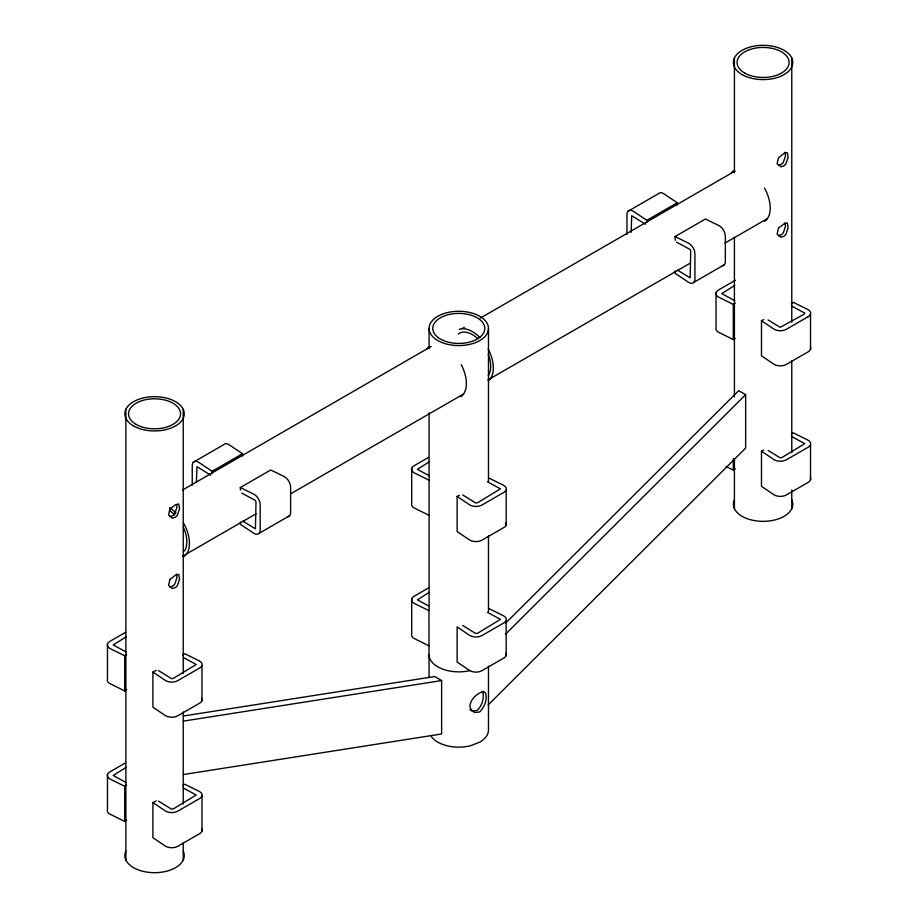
<?xml version="1.0" encoding="UTF-8"?>
<svg xmlns="http://www.w3.org/2000/svg" width="918" height="918" viewBox="0 0 918 918"><rect width="100%" height="100%" fill="white"/><g stroke="black" fill="none" stroke-linecap="round" stroke-linejoin="round"><path stroke-width="1.38" d="M156.255 800.898L152.904 802.561L152.904 837.698L165.32 846.075A8.492 4.911 0 0 0 177.679 846.35L199.688 833.647A8.492 4.9 0 0 0 201.788 828.839M156.255 670.381L152.904 672.045L152.904 707.181L165.32 715.558A8.492 4.911 0 0 0 177.679 715.833L199.688 703.131A8.492 4.9 0 0 0 201.788 698.323M201.949 831.203L201.949 796.067M201.949 700.698L201.949 665.55M459.356 495.307L457.118 496.409L457.118 531.545L469.534 539.922A8.492 4.911 0 0 0 481.904 540.209L503.913 527.494A8.492 4.9 0 0 0 506.002 522.686M506.162 655.578L506.162 620.442M506.162 525.062L506.162 489.925M763.719 450.095L761.481 451.208L761.481 486.345L773.897 494.722A8.492 4.911 0 0 0 786.256 494.997L808.265 482.294A8.492 4.9 0 0 0 810.365 477.486M763.719 319.59L761.481 320.692L761.481 355.828L773.897 364.205A8.492 4.911 0 0 0 786.256 364.48L808.265 351.778A8.492 4.9 0 0 0 810.365 346.97M810.525 479.85L810.525 444.714M810.525 349.345L810.525 314.197M211.966 473.596L212.127 471.29L242.559 453.721L229.098 444.748A8.492 4.9 60 0 0 223.648 444.725L193.216 462.293M242.386 456.028L242.559 453.721M240.459 521.975L240.298 524.281L253.758 533.255A8.492 4.911 60 0 0 260.184 530.111L260.184 504.693A8.492 4.9 60 0 0 253.758 494.125L240.298 487.561L240.459 490.051M646.685 222.615L646.846 220.309L677.277 202.74L663.817 193.767A8.492 4.9 60 0 0 658.378 193.732L627.946 211.312M677.117 205.047L677.277 202.74M675.189 270.994L675.028 273.289L688.489 282.262A8.492 4.911 60 0 0 694.915 279.118L694.915 253.712A8.492 4.9 60 0 0 688.489 243.144L675.028 236.569L675.269 240.309M505.497 623.288L738.692 390.655L745.645 394.671L745.645 448.087L488.124 705.001M505.359 634.384L745.645 394.671M107.475 643.908L107.475 679.045A8.492 4.911 0 0 0 110.217 683.738L124.722 690.91L124.722 655.773L126.638 654.488M124.722 690.91L126.638 689.625M182.785 654.982L184.702 653.685L199.206 660.857A8.492 4.9 0 0 1 199.699 667.994L177.679 680.697A8.492 4.911 0 0 1 165.32 680.422L152.904 672.045M716.051 292.555L716.051 327.692A8.492 4.911 0 0 0 718.794 332.385L733.298 339.557L733.298 304.42L735.215 303.135M733.298 339.557L735.215 338.272M791.362 303.629L793.278 302.332L807.783 309.504A8.492 4.9 0 0 1 808.265 316.641M107.475 774.413L107.475 809.561A8.492 4.911 0 0 0 110.217 814.255L124.722 821.426L124.722 786.29L126.638 784.993M124.722 821.426L126.638 820.141M182.785 785.487L184.702 784.201L199.206 791.373A8.492 4.9 0 0 1 199.699 798.511L177.679 811.214A8.492 4.911 0 0 1 165.32 810.927L152.904 802.561M726.046 466.493L733.298 470.073L735.215 468.788M791.362 434.134L793.278 432.848L807.783 440.02A8.492 4.9 0 0 1 808.265 447.158L786.256 459.861A8.492 4.911 0 0 1 773.897 459.574L761.481 451.208M182.567 490.005L431.15 346.476M461.834 328.77L464.313 327.336M480.229 318.144L735.031 171.035M240.298 487.561L270.73 469.993L284.19 476.557A8.492 4.9 60 0 1 290.616 487.125L290.616 512.542A8.492 4.911 60 0 1 287.495 516.754M675.028 236.569L705.46 219L718.92 225.576A8.492 4.9 60 0 1 725.346 236.144L725.335 261.55A8.492 4.911 60 0 1 722.225 265.772M182.682 556.17L256.179 513.736M290.719 493.792L463.567 394.006M487.802 380.018L690.439 263.018M724.979 243.075L767.437 218.564M259.209 533.278L289.629 515.709M693.928 282.296L724.359 264.728M125.628 632.295L109.735 641.464A8.492 4.911 0 0 0 110.217 648.601L124.722 655.773M428.626 457.359L413.949 465.839A8.492 4.911 0 0 0 414.443 472.965L428.935 480.137M735.421 280.231L718.312 290.111A8.492 4.911 0 0 0 718.794 297.248L733.298 304.42M126.133 636.817L113.201 644.964L126.202 652.021M429.131 461.892L417.415 469.327L429.234 475.811M734.71 285.464L721.778 293.611L734.767 300.668M808.265 316.641L786.256 329.344A8.492 4.911 0 0 1 773.897 329.069L761.481 320.692M125.628 762.801L109.735 771.981A8.492 4.911 0 0 0 110.217 779.118L124.722 786.29M428.626 587.876L413.949 596.344A8.492 4.911 0 0 0 414.443 603.482L428.935 610.654L429.085 677.438M126.133 767.333L113.201 775.48L126.202 782.538M429.131 592.408L417.415 599.844L429.234 606.316M778.372 165.332L781.482 164.288L783.272 162.497L785.51 155.831L784.913 152.285M778.372 235.731L781.482 234.698L783.272 232.897L785.51 226.23L784.913 222.695M169.83 516.673L172.94 515.629L174.73 513.839L176.967 507.172L176.566 504.808M169.83 587.072L172.94 586.028L174.73 584.238L176.967 577.571L176.371 574.037M183.359 716.017L434.662 676.543L441.615 680.559L441.615 733.975L183.256 774.562M183.256 721.135L441.615 680.559M472.265 711.048L477.176 710.429C482.317 705.494 484.256 698.231 482.834 691.311M676.543 242.145L690.141 249.466L690.738 251.302L690.141 277.867L677.541 270.144M241.813 493.127L255.422 500.448L256.007 502.284L255.422 528.848L242.811 521.126M791.798 306.084L804.799 313.141L804.088 314.231L780.197 327.347L768.159 319.969M791.798 436.601L804.799 443.658L782.079 457.451L780.197 457.852L768.159 450.474M488.915 478.048L503.42 485.22A8.492 4.9 0 0 1 503.913 492.358L481.904 505.061A8.492 4.911 0 0 1 469.534 504.785L457.118 496.409M487.447 481.801L500.436 488.858L477.727 502.651L475.845 503.064L462.695 494.94M428.935 515.285L414.443 508.113A8.492 4.911 0 0 1 411.7 503.408L411.7 468.272M488.915 608.565L503.42 615.737A8.492 4.9 0 0 1 503.913 622.874L481.904 635.577A8.492 4.911 0 0 1 469.534 635.302L457.118 626.925L457.118 662.062L469.534 670.438A8.492 4.911 0 0 0 481.904 670.714L503.913 658.011A8.492 4.9 0 0 0 506.002 653.203M487.447 612.317L500.436 619.375L477.727 633.168L475.845 633.581L462.695 625.456M428.935 645.79L414.443 638.63A8.492 4.911 0 0 1 411.7 633.925L411.7 598.788M183.233 657.437L196.222 664.494L173.513 678.287L171.62 678.7L158.481 670.576M183.233 787.954L196.222 795.011L173.513 808.804L171.62 809.206L158.481 801.093M469.913 709.694L474.87 712.563L479.781 711.932C484.302 706.975 487.791 699.585 485.461 692.838L483.063 691.449C476.545 693.928 470.682 698.954 469.89 706.217L471.278 710.486M646.846 220.309L633.386 211.335A8.492 4.9 60 0 0 626.96 214.479L626.96 234.239M645.434 224.187L631.722 215.73L631.136 232.415M212.127 471.29L198.667 462.316A8.492 4.9 60 0 0 192.241 465.46L192.241 485.232M210.704 475.168L197.003 466.723L196.406 481.996M791.775 58.018L791.775 322.184M791.775 360.648L791.775 452.7M791.775 489.994L791.775 508.641M734.411 58.018L734.411 172.756M734.411 237.303L734.411 396.771M734.411 458.438L734.411 508.641M733.298 458.828L733.298 470.073M488.479 328.426A29.697 17.144 0 0 1 443.933 343.275A29.697 17.144 0 0 1 443.933 313.577A29.697 17.144 0 0 1 488.479 328.426L488.479 481.548M488.479 535.928L488.479 611.778M488.479 666.078L488.479 730.005A29.697 17.144 0 0 1 479.781 742.134L470.154 745.852A29.697 17.144 0 0 1 431.345 736.569M429.085 328.426L429.085 348.461M429.085 412.859L429.085 610.344M183.233 409.359L183.233 673.525M183.233 711.978L183.233 804.042M183.233 842.495L183.233 859.982M125.869 409.359L125.869 859.982M470.154 670.553A29.697 17.144 0 0 1 429.085 654.706M791.775 499.759A29.697 17.144 0 0 1 763.087 521.344A29.697 17.144 0 0 1 734.411 499.759M183.233 851.101A29.697 17.144 0 0 1 154.545 872.685A29.697 17.144 0 0 1 125.869 851.101M731.061 173.33A29.697 17.144 60 0 1 733.849 170.576M764.453 188.006A29.697 17.144 60 0 1 764.66 221.318M458.22 334.06A26.002 15.009 60 0 1 477.612 338.535M488.261 354.405A26.002 15.009 60 0 1 488.261 375.634M459.275 329.298A29.697 17.144 60 0 1 479.896 337.572M488.215 349.15A29.697 17.144 60 0 1 488.778 380.396M427.191 348.76A29.697 17.144 60 0 1 428.935 346.82M461.272 364.71A29.697 17.144 60 0 1 460.779 396.76M169.497 510.66A26.002 15.009 60 0 1 174.776 514.975M183.359 527.425A26.002 15.009 60 0 1 184.38 551.075M169.52 507.665A29.697 17.144 60 0 1 176.026 513.013M183.669 523.317A29.697 17.144 60 0 1 183.864 556.629M169.945 509.054L168.556 515.044L172.435 518.177L175.545 517.144L177.346 515.342L179.584 508.675L178.781 503.959L175.545 504.728L169.945 509.054M169.945 579.453L168.556 585.443L172.435 588.576L175.545 587.543L177.346 585.741L179.584 579.074L178.781 574.358L175.545 575.138L169.945 579.453M778.487 157.712L777.098 163.702L780.977 166.835L784.087 165.802L785.888 164.001L788.126 157.334L787.323 152.618L784.087 153.398L778.487 157.712M778.487 228.123L777.098 234.101L780.977 237.234L784.087 236.201L785.888 234.4L788.126 227.733L787.323 223.017L784.087 223.797L778.487 228.123M438.15 337.572A26.002 15.009 0 0 0 482.811 334.175A26.002 15.009 0 0 0 455.385 313.543A26.002 15.009 0 0 0 438.15 337.572M742.1 74.587A29.697 17.144 0 0 0 791.775 66.899A29.697 17.144 0 0 0 755.411 45.9A29.697 17.144 0 0 0 742.1 74.587M744.705 73.073A26.002 15.009 0 0 0 788.218 66.348A26.002 15.009 0 0 0 756.363 47.954A26.002 15.009 0 0 0 744.705 73.073M133.546 425.918A29.697 17.144 0 0 0 183.233 418.241A29.697 17.144 0 0 0 146.857 397.242A29.697 17.144 0 0 0 133.546 425.918M136.162 424.414A26.002 15.009 0 0 0 179.664 417.69A26.002 15.009 0 0 0 147.821 399.296A26.002 15.009 0 0 0 136.162 424.414"/></g></svg>
